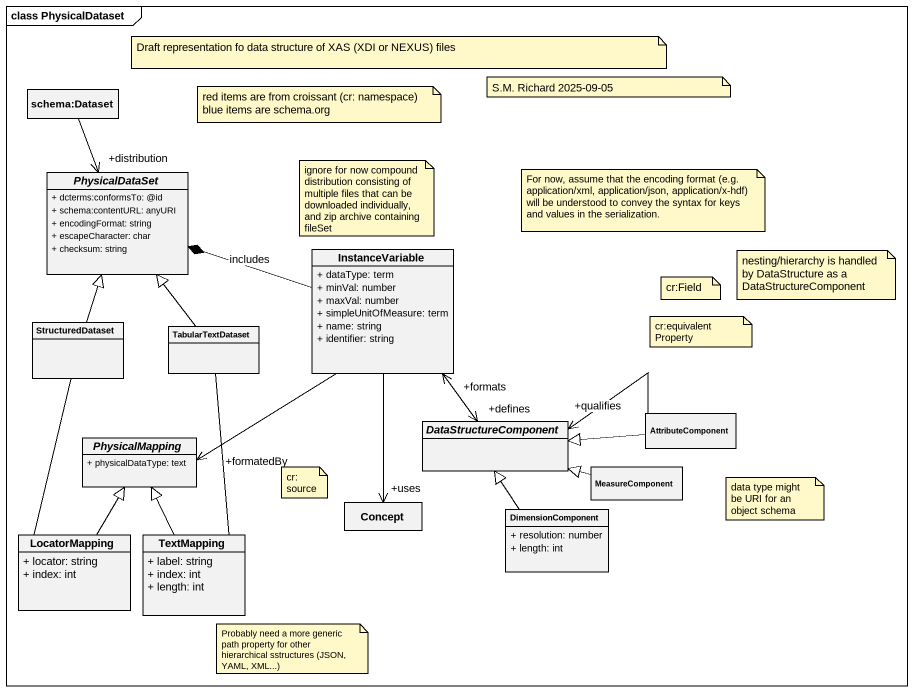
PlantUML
@startuml
mainframe class PhysicalDataset
hide circle
hide empty members
skinparam classAttributeIconSize 0
class "schema:Dataset" as schema_Dataset
abstract class PhysicalDataSet {
  + dcterms:conformsTo: @id
  + schema:contentURL: anyURI
  + encodingFormat: string
  + escapeCharacter: char
  + checksum: string
}
class InstanceVariable {
  + dataType: term
  + minVal: number
  + maxVal: number
  + simpleUnitOfMeasure: term
  + name: string
  + identifier: string
}
class StructuredDataset
class TabularTextDataset
abstract class PhysicalMapping {
  + physicalDataType: text
}
abstract class DataStructureComponent
class AttributeComponent
class MeasureComponent
class Concept
class DimensionComponent {
  + resolution: number
  + length: int
}
class LocatorMapping {
  + locator: string
  + index: int
}
class TextMapping {
  + label: string
  + index: int
  + length: int
}
schema_Dataset --> "+distribution" PhysicalDataSet
InstanceVariable -left-* PhysicalDataSet : includes
InstanceVariable --> "+formatedBy" PhysicalMapping
InstanceVariable --> "+uses" Concept
StructuredDataset -up-|> PhysicalDataSet
TabularTextDataset -up-|> PhysicalDataSet
DataStructureComponent "+defines" <-up-> "+formats" InstanceVariable
AttributeComponent -left-|> DataStructureComponent
AttributeComponent -left-> "+qualifies" DataStructureComponent
MeasureComponent -left-|> DataStructureComponent
DimensionComponent -up-|> DataStructureComponent
LocatorMapping -up- StructuredDataset
LocatorMapping -up-|> PhysicalMapping
TextMapping -up- TabularTextDataset
TextMapping -up-|> PhysicalMapping
note as N1
  Draft representation fo data structure of XAS (XDI or NEXUS) files
end note
note as N2
  S.M. Richard 2025-09-05
end note
note as N3
  red items are from croissant (cr: namespace)
  blue items are schema.org
end note
note as N4
  ignore for now compound distribution consisting of multiple files that can be downloaded individually, and zip archive containing fileSet
end note
note as N5
  For now, assume that the encoding format (e.g. application/xml, application/json, application/x-hdf) will be understood to convey the syntax for keys and values in the serialization.
end note
note as N6
  nesting/hierarchy is handled by DataStructure as a DataStructureComponent
end note
note as N7
  cr:Field
end note
note as N8
  cr:equivalentProperty
end note
note as N9
  cr:source
end note
note as N10
  data type might be URI for an object schema
end note
note as N11
  Probably need a more generic path property for other hierarchical sstructures (JSON, YAML, XML...)
end note
@enduml
